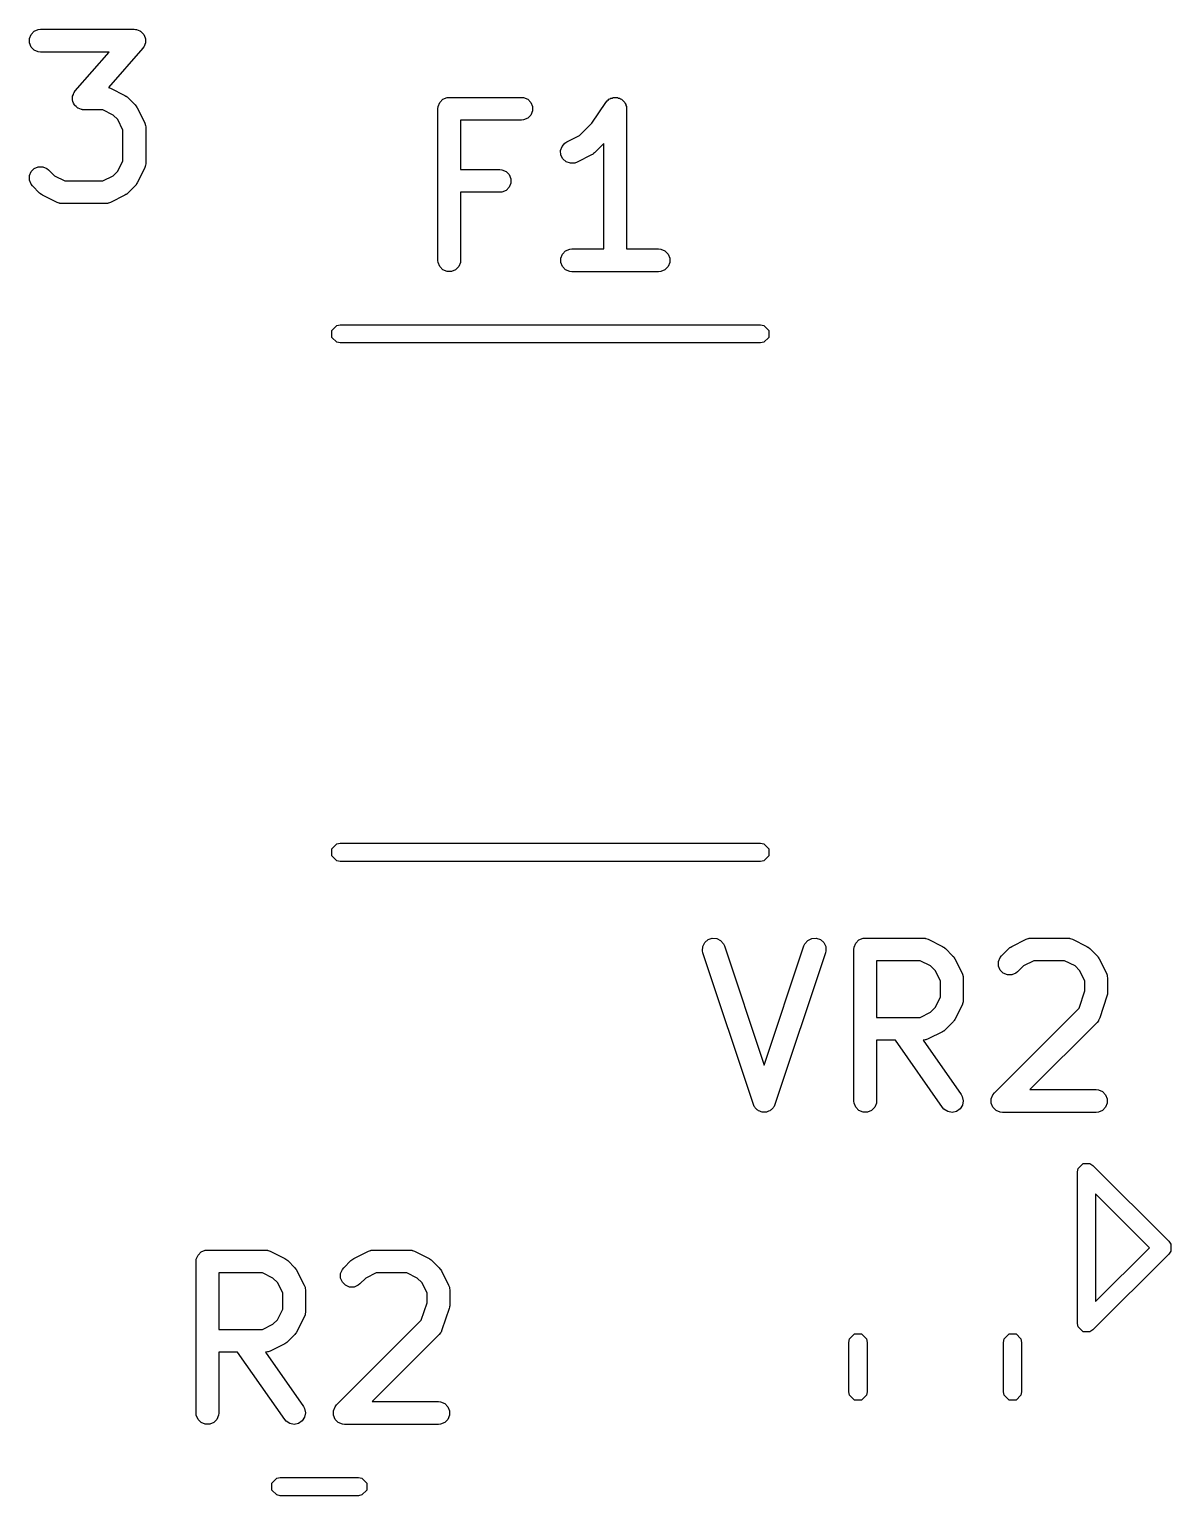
# Model space of a CAD drawing. Header units: inches. Extents: x 4.64 to 7.43, y -3.91 to -2.64.
# Drawn here: x 6.4747 to 6.7712, y -3.2744 to -2.8936 of the extents above; entities that cross this region are included whole.
import ezdxf

# ---------------------------------------------------------------- set-up
doc = ezdxf.new("R2010")
doc.units = ezdxf.units.IN
doc.header["$MEASUREMENT"] = 0
doc.layers.add('BLACK', color=250, linetype='CONTINUOUS')

msp = doc.modelspace()

# ---------------------------------------------------------------- linework, layer by layer
at = {"layer": 'BLACK', "linetype": 'CONTINUOUS'}
for p, q in [((6.47511, -2.8949), (6.47592, -2.89408)), ((6.47592, -2.89408), (6.47699, -2.89364)), ((6.47699, -2.89364), (6.47756, -2.89358)), ((6.47756, -2.89358), (6.50193, -2.89358)), ((6.50193, -2.89358), (6.50224, -2.89361)), ((6.50224, -2.89361), (6.50232, -2.89361)), ((6.50232, -2.89361), (6.50237, -2.89363)), ((6.50237, -2.89363), (6.50251, -2.89364)), ((6.50251, -2.89364), (6.50295, -2.89382)), ((6.50295, -2.89382), (6.50341, -2.89398)), ((6.50341, -2.89398), (6.50348, -2.89404)), ((6.50348, -2.89404), (6.50357, -2.89408)), ((6.50357, -2.89408), (6.50391, -2.89442)), ((6.47467, -2.89596), (6.47511, -2.8949)), ((6.47467, -2.89711), (6.47467, -2.89596)), ((6.47511, -2.89818), (6.47467, -2.89711)), ((6.50391, -2.89442), (6.50427, -2.89474)), ((6.50427, -2.89474), (6.50432, -2.89483)), ((6.50432, -2.89483), (6.50439, -2.8949)), ((6.50439, -2.8949), (6.50457, -2.89534)), ((6.50449, -2.89801), (6.50441, -2.89812)), ((6.50465, -2.89756), (6.50449, -2.89801)), ((6.50457, -2.89534), (6.50478, -2.89577)), ((6.50483, -2.89711), (6.50465, -2.89756)), ((6.50478, -2.89577), (6.50479, -2.89587)), ((6.50479, -2.89587), (6.50483, -2.89596)), ((6.50483, -2.89596), (6.50483, -2.89644)), ((6.50483, -2.89644), (6.50486, -2.89692)), ((6.50486, -2.89692), (6.50483, -2.89701)), ((6.50483, -2.89701), (6.50483, -2.89711)), ((6.47592, -2.89899), (6.47511, -2.89818)), ((6.47699, -2.89943), (6.47592, -2.89899)), ((6.47756, -2.89949), (6.47699, -2.89943)), ((6.49543, -2.89949), (6.47756, -2.89949)), ((6.48659, -2.90959), (6.49543, -2.89949)), ((6.50416, -2.89848), (6.49522, -2.90869)), ((6.50433, -2.89823), (6.50416, -2.89848)), ((6.50439, -2.89818), (6.50433, -2.89823)), ((6.50441, -2.89812), (6.50439, -2.89818)), ((6.49522, -2.90869), (6.49576, -2.90889)), ((6.49576, -2.90889), (6.4995, -2.91077)), ((6.48588, -2.91115), (6.48591, -2.91106)), ((6.48591, -2.91163), (6.48588, -2.91115)), ((6.48591, -2.91096), (6.4861, -2.91051)), ((6.48591, -2.91106), (6.48591, -2.91096)), ((6.48591, -2.91211), (6.48591, -2.91163)), ((6.48595, -2.9122), (6.48591, -2.91211)), ((6.48596, -2.9123), (6.48595, -2.9122)), ((6.48617, -2.91273), (6.48596, -2.9123)), ((6.4861, -2.91051), (6.48625, -2.91006)), ((6.48636, -2.91317), (6.48617, -2.91273)), ((6.48625, -2.91006), (6.48633, -2.90995)), ((6.48633, -2.90995), (6.48636, -2.90989)), ((6.48636, -2.90989), (6.48641, -2.90984)), ((6.48643, -2.91325), (6.48636, -2.91317)), ((6.48641, -2.90984), (6.48659, -2.90959)), ((6.48647, -2.91333), (6.48643, -2.91325)), ((6.4995, -2.91077), (6.49975, -2.91092)), ((6.49975, -2.91092), (6.49982, -2.91095)), ((6.49982, -2.91095), (6.49991, -2.91102)), ((6.49991, -2.91102), (6.49999, -2.91108)), ((6.49999, -2.91108), (6.50005, -2.91114)), ((6.50005, -2.91114), (6.50027, -2.91132)), ((6.50027, -2.91132), (6.50215, -2.9132)), ((6.50215, -2.9132), (6.50233, -2.91342)), ((6.58086, -2.91363), (6.5813, -2.91256)), ((6.5813, -2.91256), (6.58211, -2.91175)), ((6.58211, -2.91175), (6.58318, -2.91131)), ((6.58318, -2.91131), (6.58375, -2.91125)), ((6.58375, -2.91125), (6.6025, -2.91125)), ((6.6025, -2.91125), (6.60308, -2.91131)), ((6.60308, -2.91131), (6.60414, -2.91175)), ((6.60414, -2.91175), (6.60496, -2.91256)), ((6.60496, -2.91256), (6.6054, -2.91363)), ((6.62083, -2.91795), (6.62442, -2.91257)), ((6.62442, -2.91256), (6.62478, -2.91212)), ((6.62442, -2.91257), (6.62442, -2.91256)), ((6.62442, -2.91256), (6.62442, -2.91256)), ((6.62442, -2.91257), (6.62442, -2.91257)), ((6.62478, -2.91212), (6.62503, -2.91196)), ((6.62503, -2.91196), (6.62523, -2.91175)), ((6.62523, -2.91175), (6.6255, -2.91164)), ((6.6255, -2.91164), (6.62574, -2.91148)), ((6.62574, -2.91148), (6.62603, -2.91142)), ((6.62603, -2.91142), (6.6263, -2.91131)), ((6.6263, -2.91131), (6.62659, -2.91131)), ((6.62659, -2.91131), (6.62687, -2.91125)), ((6.62687, -2.91125), (6.62716, -2.91131)), ((6.62716, -2.91131), (6.62745, -2.91131)), ((6.62745, -2.91131), (6.62772, -2.91142)), ((6.62772, -2.91142), (6.628, -2.91148)), ((6.628, -2.91148), (6.62824, -2.91164)), ((6.62824, -2.91164), (6.62851, -2.91175)), ((6.62851, -2.91175), (6.62872, -2.91195)), ((6.62872, -2.91195), (6.62896, -2.91212)), ((6.62896, -2.91212), (6.62912, -2.91236)), ((6.62912, -2.91236), (6.62933, -2.91256)), ((6.62933, -2.91256), (6.62944, -2.91283)), ((6.62944, -2.91283), (6.6296, -2.91307)), ((6.6296, -2.91307), (6.62966, -2.91336)), ((6.48683, -2.91365), (6.48647, -2.91333)), ((6.48717, -2.91399), (6.48683, -2.91365)), ((6.48726, -2.91403), (6.48717, -2.91399)), ((6.48734, -2.91409), (6.48726, -2.91403)), ((6.48779, -2.91425), (6.48734, -2.91409)), ((6.48823, -2.91443), (6.48779, -2.91425)), ((6.48837, -2.91444), (6.48823, -2.91443)), ((6.48843, -2.91446), (6.48837, -2.91444)), ((6.48851, -2.91446), (6.48843, -2.91446)), ((6.48881, -2.91449), (6.48851, -2.91446)), ((6.49374, -2.91449), (6.48881, -2.91449)), ((6.49643, -2.91584), (6.49374, -2.91449)), ((6.49763, -2.91703), (6.49643, -2.91584)), ((6.49898, -2.91973), (6.49763, -2.91703)), ((6.50233, -2.91342), (6.50239, -2.91347)), ((6.50239, -2.91347), (6.50245, -2.91356)), ((6.50245, -2.91356), (6.50251, -2.91364)), ((6.50251, -2.91364), (6.50254, -2.91372)), ((6.50254, -2.91372), (6.5027, -2.91396)), ((6.5027, -2.91396), (6.50457, -2.91771)), ((6.5808, -2.91421), (6.58086, -2.91363)), ((6.5808, -2.95358), (6.5808, -2.91421)), ((6.60308, -2.9171), (6.6025, -2.91716)), ((6.60414, -2.91666), (6.60308, -2.9171)), ((6.60496, -2.91585), (6.60414, -2.91666)), ((6.6054, -2.91478), (6.60496, -2.91585)), ((6.6054, -2.91363), (6.6054, -2.91478)), ((6.62966, -2.91336), (6.62977, -2.91363)), ((6.62977, -2.91363), (6.62982, -2.9142)), ((6.62982, -2.9142), (6.62983, -2.9142)), ((6.62983, -2.9142), (6.62983, -2.9142)), ((6.62983, -2.9142), (6.62983, -2.91421)), ((6.62983, -2.91421), (6.62983, -2.95062)), ((6.49898, -2.92771), (6.49898, -2.91973)), ((6.50457, -2.91771), (6.50478, -2.91825)), ((6.50478, -2.91825), (6.50479, -2.91836)), ((6.50479, -2.91836), (6.50483, -2.91846)), ((6.50483, -2.91846), (6.50489, -2.91903)), ((6.50489, -2.91903), (6.50489, -2.92841)), ((6.6025, -2.91716), (6.58671, -2.91716)), ((6.58671, -2.91716), (6.58671, -2.93)), ((6.61762, -2.92115), (6.62083, -2.91795)), ((6.61269, -2.92508), (6.61306, -2.92399)), ((6.61306, -2.92399), (6.61381, -2.92312)), ((6.61381, -2.92312), (6.6143, -2.92281)), ((6.6143, -2.92281), (6.61762, -2.92115)), ((6.62392, -2.92321), (6.62146, -2.92567)), ((6.62392, -2.95062), (6.62392, -2.92321)), ((6.49763, -2.93041), (6.49898, -2.92771)), ((6.50489, -2.92841), (6.50483, -2.92898)), ((6.61278, -2.92623), (6.61269, -2.92508)), ((6.61329, -2.92726), (6.61278, -2.92623)), ((6.61416, -2.92802), (6.61329, -2.92726)), ((6.61525, -2.92838), (6.61416, -2.92802)), ((6.6164, -2.9283), (6.61525, -2.92838)), ((6.61694, -2.9281), (6.6164, -2.9283)), ((6.62069, -2.92622), (6.61694, -2.9281)), ((6.62094, -2.92606), (6.62069, -2.92622)), ((6.62101, -2.92603), (6.62094, -2.92606)), ((6.6211, -2.92597), (6.62101, -2.92603)), ((6.62118, -2.92591), (6.6211, -2.92597)), ((6.62124, -2.92585), (6.62118, -2.92591)), ((6.62146, -2.92567), (6.62124, -2.92585)), ((6.47467, -2.93158), (6.47511, -2.93052)), ((6.47467, -2.93273), (6.47467, -2.93158)), ((6.47511, -2.93052), (6.47592, -2.9297)), ((6.47592, -2.9297), (6.47699, -2.92926)), ((6.47699, -2.92926), (6.47814, -2.92926)), ((6.47814, -2.92926), (6.4792, -2.9297)), ((6.4792, -2.9297), (6.47965, -2.93007)), ((6.47965, -2.93007), (6.48119, -2.9316)), ((6.48119, -2.9316), (6.48388, -2.93295)), ((6.49374, -2.93295), (6.49643, -2.9316)), ((6.49643, -2.9316), (6.49763, -2.93041)), ((6.50457, -2.92973), (6.5027, -2.93348)), ((6.50478, -2.92919), (6.50457, -2.92973)), ((6.50479, -2.92908), (6.50478, -2.92919)), ((6.50483, -2.92898), (6.50479, -2.92908)), ((6.58671, -2.93), (6.59688, -2.93)), ((6.59688, -2.93), (6.59745, -2.93006)), ((6.59745, -2.93006), (6.59852, -2.9305)), ((6.59852, -2.9305), (6.59933, -2.93131)), ((6.59933, -2.93131), (6.59977, -2.93238)), ((6.47511, -2.9338), (6.47467, -2.93273)), ((6.47547, -2.93424), (6.47511, -2.9338)), ((6.47735, -2.93612), (6.47547, -2.93424)), ((6.47757, -2.93631), (6.47735, -2.93612)), ((6.48388, -2.93295), (6.49374, -2.93295)), ((6.50027, -2.93612), (6.50005, -2.93631)), ((6.50215, -2.93424), (6.50027, -2.93612)), ((6.50233, -2.93402), (6.50215, -2.93424)), ((6.50239, -2.93397), (6.50233, -2.93402)), ((6.50245, -2.93388), (6.50239, -2.93397)), ((6.50251, -2.9338), (6.50245, -2.93388)), ((6.50254, -2.93373), (6.50251, -2.9338)), ((6.5027, -2.93348), (6.50254, -2.93373)), ((6.59688, -2.93591), (6.58671, -2.93591)), ((6.58671, -2.93591), (6.58671, -2.95358)), ((6.59745, -2.93585), (6.59688, -2.93591)), ((6.59852, -2.93541), (6.59745, -2.93585)), ((6.59933, -2.93459), (6.59852, -2.93541)), ((6.59977, -2.93353), (6.59933, -2.93459)), ((6.59977, -2.93238), (6.59977, -2.93353)), ((6.47763, -2.93636), (6.47757, -2.93631)), ((6.47771, -2.93642), (6.47763, -2.93636)), ((6.4778, -2.93649), (6.47771, -2.93642)), ((6.47787, -2.93652), (6.4778, -2.93649)), ((6.47812, -2.93667), (6.47787, -2.93652)), ((6.48187, -2.93855), (6.47812, -2.93667)), ((6.48241, -2.93875), (6.48187, -2.93855)), ((6.48251, -2.93876), (6.48241, -2.93875)), ((6.48261, -2.9388), (6.48251, -2.93876)), ((6.48319, -2.93886), (6.48261, -2.9388)), ((6.49443, -2.93886), (6.48319, -2.93886)), ((6.49501, -2.9388), (6.49443, -2.93886)), ((6.49511, -2.93876), (6.49501, -2.9388)), ((6.49521, -2.93875), (6.49511, -2.93876)), ((6.49576, -2.93855), (6.49521, -2.93875)), ((6.4995, -2.93667), (6.49576, -2.93855)), ((6.49975, -2.93652), (6.4995, -2.93667)), ((6.49982, -2.93649), (6.49975, -2.93652)), ((6.49991, -2.93642), (6.49982, -2.93649)), ((6.49999, -2.93636), (6.49991, -2.93642)), ((6.50005, -2.93631), (6.49999, -2.93636)), ((6.61317, -2.95194), (6.61398, -2.95112)), ((6.61398, -2.95112), (6.61505, -2.95068)), ((6.61505, -2.95068), (6.61562, -2.95062)), ((6.61562, -2.95062), (6.62392, -2.95062)), ((6.62983, -2.95062), (6.63812, -2.95062)), ((6.63812, -2.95062), (6.6387, -2.95068)), ((6.6387, -2.95068), (6.63976, -2.95112)), ((6.63976, -2.95112), (6.64058, -2.95194)), ((6.58086, -2.95415), (6.5808, -2.95358)), ((6.5813, -2.95522), (6.58086, -2.95415)), ((6.58665, -2.95415), (6.58621, -2.95522)), ((6.58671, -2.95358), (6.58665, -2.95415)), ((6.61273, -2.953), (6.61317, -2.95194)), ((6.61273, -2.95415), (6.61273, -2.953)), ((6.61317, -2.95522), (6.61273, -2.95415)), ((6.64058, -2.95194), (6.64102, -2.953)), ((6.64102, -2.95415), (6.64058, -2.95522)), ((6.64102, -2.953), (6.64102, -2.95415)), ((6.58211, -2.95603), (6.5813, -2.95522)), ((6.58318, -2.95647), (6.58211, -2.95603)), ((6.58433, -2.95647), (6.58318, -2.95647)), ((6.58539, -2.95603), (6.58433, -2.95647)), ((6.58621, -2.95522), (6.58539, -2.95603)), ((6.61398, -2.95603), (6.61317, -2.95522)), ((6.61505, -2.95647), (6.61398, -2.95603)), ((6.61562, -2.95653), (6.61505, -2.95647)), ((6.63812, -2.95653), (6.61562, -2.95653)), ((6.6387, -2.95647), (6.63812, -2.95653)), ((6.63976, -2.95603), (6.6387, -2.95647)), ((6.64058, -2.95522), (6.63976, -2.95603)), ((6.55452, -2.97049), (6.55542, -2.97031)), ((6.55542, -2.97031), (6.66458, -2.97031)), ((6.66458, -2.97031), (6.66548, -2.97049)), ((6.55324, -2.97177), (6.55452, -2.97049)), ((6.55324, -2.97358), (6.55324, -2.97177)), ((6.55452, -2.97486), (6.55324, -2.97358)), ((6.66548, -2.97049), (6.66676, -2.97177)), ((6.66676, -2.97358), (6.66548, -2.97486)), ((6.66676, -2.97177), (6.66676, -2.97358)), ((6.55542, -2.97504), (6.55452, -2.97486)), ((6.66458, -2.97504), (6.55542, -2.97504)), ((6.66548, -2.97486), (6.66458, -2.97504)), ((6.55324, -3.10642), (6.55452, -3.10514)), ((6.55324, -3.10823), (6.55324, -3.10642)), ((6.55452, -3.10514), (6.55542, -3.10496)), ((6.55542, -3.10496), (6.66458, -3.10496)), ((6.66458, -3.10496), (6.66548, -3.10514)), ((6.66548, -3.10514), (6.66676, -3.10642)), ((6.66676, -3.10642), (6.66676, -3.10823)), ((6.55452, -3.10951), (6.55324, -3.10823)), ((6.55542, -3.10969), (6.55452, -3.10951)), ((6.66458, -3.10969), (6.55542, -3.10969)), ((6.66548, -3.10951), (6.66458, -3.10969)), ((6.66676, -3.10823), (6.66548, -3.10951)), ((6.65011, -3.13073), (6.65098, -3.12997)), ((6.65098, -3.12997), (6.65207, -3.12961)), ((6.65207, -3.12961), (6.65322, -3.12969)), ((6.65322, -3.12969), (6.65425, -3.1302)), ((6.65425, -3.1302), (6.65501, -3.13107)), ((6.67613, -3.13107), (6.67688, -3.1302)), ((6.67688, -3.1302), (6.67791, -3.12969)), ((6.67791, -3.12969), (6.67906, -3.12961)), ((6.67906, -3.12961), (6.68015, -3.12997)), ((6.68015, -3.12997), (6.68102, -3.13073)), ((6.68936, -3.1309), (6.69017, -3.13008)), ((6.69017, -3.13008), (6.69124, -3.12964)), ((6.69124, -3.12964), (6.69181, -3.12958)), ((6.69181, -3.12958), (6.70681, -3.12958)), ((6.70681, -3.12958), (6.70739, -3.12964)), ((6.70739, -3.12964), (6.70749, -3.12968)), ((6.70749, -3.12968), (6.70759, -3.12969)), ((6.70759, -3.12969), (6.70813, -3.1299)), ((6.70813, -3.1299), (6.71188, -3.13177)), ((6.72986, -3.13177), (6.73361, -3.1299)), ((6.73361, -3.1299), (6.73415, -3.12969)), ((6.73415, -3.12969), (6.73426, -3.12968)), ((6.73426, -3.12968), (6.73436, -3.12964)), ((6.73436, -3.12964), (6.73493, -3.12958)), ((6.73493, -3.12958), (6.74431, -3.12958)), ((6.74431, -3.12958), (6.74488, -3.12964)), ((6.74488, -3.12964), (6.74498, -3.12968)), ((6.74498, -3.12968), (6.74509, -3.12969)), ((6.74509, -3.12969), (6.74563, -3.1299)), ((6.74563, -3.1299), (6.74938, -3.13177)), ((6.64951, -3.13291), (6.6496, -3.13176)), ((6.64964, -3.13347), (6.64951, -3.13291)), ((6.6496, -3.13176), (6.65011, -3.13073)), ((6.66277, -3.17284), (6.64964, -3.13347)), ((6.65501, -3.13107), (6.65525, -3.1316)), ((6.65525, -3.1316), (6.66557, -3.16257)), ((6.66557, -3.16257), (6.67589, -3.1316)), ((6.68149, -3.13347), (6.66837, -3.17284)), ((6.67589, -3.1316), (6.67613, -3.13107)), ((6.68102, -3.13073), (6.68154, -3.13176)), ((6.68162, -3.13291), (6.68149, -3.13347)), ((6.68154, -3.13176), (6.68162, -3.13291)), ((6.68886, -3.13254), (6.68892, -3.13196)), ((6.68886, -3.17191), (6.68886, -3.13254)), ((6.68892, -3.13196), (6.68936, -3.1309)), ((6.71188, -3.13177), (6.71213, -3.13193)), ((6.71213, -3.13193), (6.7122, -3.13196)), ((6.7122, -3.13196), (6.71228, -3.13202)), ((6.71228, -3.13202), (6.71237, -3.13208)), ((6.71237, -3.13208), (6.71242, -3.13214)), ((6.71242, -3.13214), (6.71265, -3.13232)), ((6.71265, -3.13232), (6.71452, -3.1342)), ((6.71452, -3.1342), (6.71471, -3.13442)), ((6.72685, -3.13465), (6.72722, -3.1342)), ((6.72722, -3.1342), (6.7291, -3.13232)), ((6.7291, -3.13232), (6.72932, -3.13214)), ((6.72932, -3.13214), (6.72937, -3.13208)), ((6.72937, -3.13208), (6.72946, -3.13202)), ((6.72946, -3.13202), (6.72954, -3.13196)), ((6.72954, -3.13196), (6.72962, -3.13193)), ((6.72962, -3.13193), (6.72986, -3.13177)), ((6.74938, -3.13177), (6.74963, -3.13193)), ((6.74963, -3.13193), (6.7497, -3.13196)), ((6.7497, -3.13196), (6.74978, -3.13202)), ((6.74978, -3.13202), (6.74987, -3.13208)), ((6.74987, -3.13208), (6.74992, -3.13214)), ((6.74992, -3.13214), (6.75014, -3.13232)), ((6.75014, -3.13232), (6.75202, -3.1342)), ((6.75202, -3.1342), (6.75221, -3.13442)), ((6.70612, -3.13549), (6.69477, -3.13549)), ((6.69477, -3.13549), (6.69477, -3.15021)), ((6.70881, -3.13684), (6.70612, -3.13549)), ((6.71001, -3.13803), (6.70881, -3.13684)), ((6.71471, -3.13442), (6.71477, -3.13448)), ((6.71477, -3.13448), (6.71483, -3.13456)), ((6.71483, -3.13456), (6.71489, -3.13465)), ((6.71489, -3.13465), (6.71492, -3.13472)), ((6.71492, -3.13472), (6.71508, -3.13497)), ((6.71508, -3.13497), (6.71695, -3.13871)), ((6.72641, -3.13571), (6.72685, -3.13465)), ((6.72641, -3.13686), (6.72641, -3.13571)), ((6.72685, -3.13793), (6.72641, -3.13686)), ((6.72767, -3.13874), (6.72685, -3.13793)), ((6.73293, -3.13684), (6.7314, -3.13837)), ((6.73563, -3.13549), (6.73293, -3.13684)), ((6.74361, -3.13549), (6.73563, -3.13549)), ((6.74631, -3.13684), (6.74361, -3.13549)), ((6.7475, -3.13803), (6.74631, -3.13684)), ((6.75221, -3.13442), (6.75226, -3.13448)), ((6.75226, -3.13448), (6.75232, -3.13456)), ((6.75232, -3.13456), (6.75239, -3.13465)), ((6.75239, -3.13465), (6.75242, -3.13472)), ((6.75242, -3.13472), (6.75257, -3.13497)), ((6.75257, -3.13497), (6.75445, -3.13871)), ((6.71136, -3.14073), (6.71001, -3.13803)), ((6.71136, -3.14496), (6.71136, -3.14073)), ((6.71695, -3.13871), (6.71716, -3.13926)), ((6.71716, -3.13926), (6.71717, -3.13936)), ((6.71717, -3.13936), (6.71721, -3.13946)), ((6.71721, -3.13946), (6.71726, -3.14004)), ((6.71726, -3.14004), (6.71726, -3.14566)), ((6.72873, -3.13918), (6.72767, -3.13874)), ((6.72989, -3.13918), (6.72873, -3.13918)), ((6.73095, -3.13874), (6.72989, -3.13918)), ((6.7314, -3.13837), (6.73095, -3.13874)), ((6.74885, -3.14073), (6.7475, -3.13803)), ((6.74885, -3.14331), (6.74885, -3.14073)), ((6.75445, -3.13871), (6.75465, -3.13926)), ((6.75465, -3.13926), (6.75466, -3.13936)), ((6.75466, -3.13936), (6.7547, -3.13946)), ((6.7547, -3.13946), (6.75476, -3.14004)), ((6.75476, -3.14004), (6.75476, -3.14378)), ((6.71001, -3.14766), (6.71136, -3.14496)), ((6.74735, -3.14781), (6.74885, -3.14331)), ((6.75461, -3.14472), (6.75273, -3.15034)), ((6.75467, -3.14443), (6.75461, -3.14472)), ((6.7547, -3.14436), (6.75467, -3.14443)), ((6.75471, -3.14426), (6.7547, -3.14436)), ((6.75474, -3.14415), (6.75471, -3.14426)), ((6.75476, -3.14378), (6.75473, -3.14408)), ((6.75473, -3.14408), (6.75474, -3.14415)), ((6.70612, -3.15021), (6.70881, -3.14886)), ((6.70881, -3.14886), (6.71001, -3.14766)), ((6.71695, -3.14698), (6.71508, -3.15073)), ((6.71716, -3.14644), (6.71695, -3.14698)), ((6.71717, -3.14633), (6.71716, -3.14644)), ((6.71721, -3.14624), (6.71717, -3.14633)), ((6.71726, -3.14566), (6.71721, -3.14624)), ((6.72535, -3.16982), (6.74735, -3.14781)), ((6.69477, -3.15021), (6.70612, -3.15021)), ((6.71452, -3.1515), (6.71265, -3.15337)), ((6.71471, -3.15127), (6.71452, -3.1515)), ((6.71477, -3.15122), (6.71471, -3.15127)), ((6.71483, -3.15113), (6.71477, -3.15122)), ((6.71489, -3.15105), (6.71483, -3.15113)), ((6.71492, -3.15098), (6.71489, -3.15105)), ((6.71508, -3.15073), (6.71492, -3.15098)), ((6.75202, -3.1515), (6.73456, -3.16895)), ((6.75239, -3.15105), (6.75202, -3.1515)), ((6.75243, -3.15095), (6.75239, -3.15105)), ((6.7525, -3.15087), (6.75243, -3.15095)), ((6.75273, -3.15034), (6.7525, -3.15087)), ((6.69965, -3.15611), (6.69477, -3.15611)), ((6.69477, -3.15611), (6.69477, -3.17191)), ((6.71189, -3.1736), (6.69965, -3.15611)), ((6.70739, -3.15605), (6.70686, -3.15611)), ((6.70686, -3.15611), (6.71673, -3.17021)), ((6.70749, -3.15601), (6.70739, -3.15605)), ((6.70759, -3.15601), (6.70749, -3.15601)), ((6.70813, -3.1558), (6.70759, -3.15601)), ((6.71188, -3.15392), (6.70813, -3.1558)), ((6.71213, -3.15377), (6.71188, -3.15392)), ((6.7122, -3.15374), (6.71213, -3.15377)), ((6.71228, -3.15367), (6.7122, -3.15374)), ((6.71237, -3.15362), (6.71228, -3.15367)), ((6.71242, -3.15356), (6.71237, -3.15362)), ((6.71265, -3.15337), (6.71242, -3.15356)), ((6.68892, -3.17248), (6.68886, -3.17191)), ((6.69477, -3.17191), (6.69471, -3.17248)), ((6.71673, -3.17021), (6.71701, -3.17072)), ((6.71701, -3.17072), (6.71726, -3.17184)), ((6.71726, -3.17184), (6.71706, -3.17298)), ((6.72454, -3.17133), (6.72498, -3.17027)), ((6.72454, -3.17248), (6.72454, -3.17133)), ((6.72498, -3.17027), (6.72535, -3.16982)), ((6.73456, -3.16895), (6.75181, -3.16895)), ((6.75181, -3.16895), (6.75238, -3.16901)), ((6.75238, -3.16901), (6.75345, -3.16945)), ((6.75345, -3.16945), (6.75426, -3.17027)), ((6.75426, -3.17027), (6.7547, -3.17133)), ((6.7547, -3.17133), (6.7547, -3.17248)), ((6.663, -3.17337), (6.66277, -3.17284)), ((6.66314, -3.17353), (6.663, -3.17337)), ((6.66323, -3.17372), (6.66314, -3.17353)), ((6.66351, -3.17396), (6.66323, -3.17372)), ((6.66376, -3.17424), (6.66351, -3.17396)), ((6.66395, -3.17433), (6.66376, -3.17424)), ((6.6641, -3.17447), (6.66395, -3.17433)), ((6.66446, -3.17459), (6.6641, -3.17447)), ((6.66479, -3.17475), (6.66446, -3.17459)), ((6.665, -3.17477), (6.66479, -3.17475)), ((6.6652, -3.17484), (6.665, -3.17477)), ((6.66557, -3.17481), (6.6652, -3.17484)), ((6.66594, -3.17484), (6.66557, -3.17481)), ((6.66614, -3.17477), (6.66594, -3.17484)), ((6.66635, -3.17475), (6.66614, -3.17477)), ((6.66668, -3.17459), (6.66635, -3.17475)), ((6.66703, -3.17447), (6.66668, -3.17459)), ((6.66719, -3.17433), (6.66703, -3.17447)), ((6.66738, -3.17424), (6.66719, -3.17433)), ((6.66762, -3.17396), (6.66738, -3.17424)), ((6.6679, -3.17372), (6.66762, -3.17396)), ((6.66799, -3.17353), (6.6679, -3.17372)), ((6.66813, -3.17337), (6.66799, -3.17353)), ((6.66837, -3.17284), (6.66813, -3.17337)), ((6.68936, -3.17355), (6.68892, -3.17248)), ((6.69017, -3.17436), (6.68936, -3.17355)), ((6.69124, -3.1748), (6.69017, -3.17436)), ((6.69239, -3.1748), (6.69124, -3.1748)), ((6.69345, -3.17436), (6.69239, -3.1748)), ((6.69427, -3.17355), (6.69345, -3.17436)), ((6.69471, -3.17248), (6.69427, -3.17355)), ((6.71227, -3.17404), (6.71189, -3.1736)), ((6.71324, -3.17466), (6.71227, -3.17404)), ((6.71438, -3.17486), (6.71324, -3.17466)), ((6.7155, -3.17461), (6.71438, -3.17486)), ((6.71644, -3.17395), (6.7155, -3.17461)), ((6.71706, -3.17298), (6.71644, -3.17395)), ((6.72498, -3.17355), (6.72454, -3.17248)), ((6.72579, -3.17436), (6.72498, -3.17355)), ((6.72686, -3.1748), (6.72579, -3.17436)), ((6.72743, -3.17486), (6.72686, -3.1748)), ((6.75181, -3.17486), (6.72743, -3.17486)), ((6.75238, -3.1748), (6.75181, -3.17486)), ((6.75345, -3.17436), (6.75238, -3.1748)), ((6.75426, -3.17355), (6.75345, -3.17436)), ((6.7547, -3.17248), (6.75426, -3.17355)), ((6.74693, -3.19031), (6.74711, -3.18941)), ((6.74693, -3.22969), (6.74693, -3.19031)), ((6.74711, -3.18941), (6.74839, -3.18813)), ((6.74839, -3.18813), (6.7502, -3.18813)), ((6.7502, -3.18813), (6.75096, -3.18864)), ((6.75096, -3.18864), (6.77065, -3.20833)), ((6.76564, -3.21), (6.75165, -3.19602)), ((6.75165, -3.19602), (6.75165, -3.22398)), ((6.75165, -3.22398), (6.76564, -3.21)), ((6.77065, -3.20833), (6.77116, -3.2091)), ((6.77116, -3.2091), (6.77116, -3.2109)), ((6.51799, -3.21358), (6.51805, -3.213)), ((6.51799, -3.25295), (6.51799, -3.21358)), ((6.51805, -3.213), (6.51849, -3.21194)), ((6.51849, -3.21194), (6.5193, -3.21112)), ((6.5193, -3.21112), (6.52037, -3.21068)), ((6.52037, -3.21068), (6.52094, -3.21062)), ((6.52094, -3.21062), (6.53594, -3.21062)), ((6.53594, -3.21062), (6.53652, -3.21068)), ((6.53652, -3.21068), (6.53661, -3.21072)), ((6.53661, -3.21072), (6.53672, -3.21073)), ((6.53672, -3.21073), (6.53726, -3.21093)), ((6.53726, -3.21093), (6.54101, -3.21281)), ((6.54101, -3.21281), (6.54126, -3.21297)), ((6.54126, -3.21297), (6.54133, -3.213)), ((6.54133, -3.213), (6.54141, -3.21306)), ((6.54141, -3.21306), (6.5415, -3.21312)), ((6.5415, -3.21312), (6.54155, -3.21318)), ((6.54155, -3.21318), (6.54178, -3.21336)), ((6.54178, -3.21336), (6.54365, -3.21524)), ((6.55635, -3.21524), (6.55822, -3.21336)), ((6.55822, -3.21336), (6.55845, -3.21318)), ((6.55845, -3.21318), (6.5585, -3.21312)), ((6.5585, -3.21312), (6.55859, -3.21306)), ((6.55859, -3.21306), (6.55867, -3.213)), ((6.55867, -3.213), (6.55874, -3.21297)), ((6.55874, -3.21297), (6.55899, -3.21281)), ((6.55899, -3.21281), (6.56274, -3.21093)), ((6.56274, -3.21093), (6.56328, -3.21073)), ((6.56328, -3.21073), (6.56339, -3.21072)), ((6.56339, -3.21072), (6.56348, -3.21068)), ((6.56348, -3.21068), (6.56406, -3.21062)), ((6.56406, -3.21062), (6.57343, -3.21062)), ((6.57343, -3.21062), (6.57401, -3.21068)), ((6.57401, -3.21068), (6.57411, -3.21072)), ((6.57411, -3.21072), (6.57421, -3.21073)), ((6.57421, -3.21073), (6.57476, -3.21093)), ((6.57476, -3.21093), (6.5785, -3.21281)), ((6.5785, -3.21281), (6.57875, -3.21297)), ((6.57875, -3.21297), (6.57882, -3.213)), ((6.57882, -3.213), (6.57891, -3.21306)), ((6.57891, -3.21306), (6.57899, -3.21312)), ((6.57899, -3.21312), (6.57905, -3.21318)), ((6.57905, -3.21318), (6.57927, -3.21336)), ((6.57927, -3.21336), (6.58115, -3.21524)), ((6.77065, -3.21167), (6.75096, -3.23136)), ((6.77116, -3.2109), (6.77065, -3.21167)), ((6.53524, -3.21653), (6.52389, -3.21653)), ((6.52389, -3.21653), (6.52389, -3.23125)), ((6.53794, -3.21788), (6.53524, -3.21653)), ((6.53914, -3.21907), (6.53794, -3.21788)), ((6.54365, -3.21524), (6.54384, -3.21546)), ((6.54384, -3.21546), (6.5439, -3.21551)), ((6.5439, -3.21551), (6.54395, -3.2156)), ((6.54395, -3.2156), (6.54402, -3.21568)), ((6.54402, -3.21568), (6.54405, -3.21576)), ((6.54405, -3.21576), (6.5442, -3.216)), ((6.5442, -3.216), (6.54608, -3.21975)), ((6.55554, -3.21675), (6.55598, -3.21568)), ((6.55554, -3.2179), (6.55554, -3.21675)), ((6.55598, -3.21897), (6.55554, -3.2179)), ((6.55598, -3.21568), (6.55635, -3.21524)), ((6.56206, -3.21788), (6.56052, -3.21941)), ((6.56476, -3.21653), (6.56206, -3.21788)), ((6.57274, -3.21653), (6.56476, -3.21653)), ((6.57543, -3.21788), (6.57274, -3.21653)), ((6.57663, -3.21907), (6.57543, -3.21788)), ((6.58115, -3.21524), (6.58133, -3.21546)), ((6.58133, -3.21546), (6.58139, -3.21551)), ((6.58139, -3.21551), (6.58145, -3.2156)), ((6.58145, -3.2156), (6.58151, -3.21568)), ((6.58151, -3.21568), (6.58154, -3.21576)), ((6.58154, -3.21576), (6.5817, -3.216)), ((6.5817, -3.216), (6.58357, -3.21975)), ((6.54049, -3.22177), (6.53914, -3.21907)), ((6.54049, -3.226), (6.54049, -3.22177)), ((6.54608, -3.21975), (6.54629, -3.22029)), ((6.54629, -3.22029), (6.54629, -3.2204)), ((6.54629, -3.2204), (6.54633, -3.2205)), ((6.54633, -3.2205), (6.54639, -3.22107)), ((6.54639, -3.22107), (6.54639, -3.2267)), ((6.5568, -3.21978), (6.55598, -3.21897)), ((6.55786, -3.22022), (6.5568, -3.21978)), ((6.55901, -3.22022), (6.55786, -3.22022)), ((6.56008, -3.21978), (6.55901, -3.22022)), ((6.56052, -3.21941), (6.56008, -3.21978)), ((6.57798, -3.22177), (6.57663, -3.21907)), ((6.57798, -3.22435), (6.57798, -3.22177)), ((6.58357, -3.21975), (6.58378, -3.22029)), ((6.58378, -3.22029), (6.58379, -3.2204)), ((6.58379, -3.2204), (6.58383, -3.2205)), ((6.58383, -3.2205), (6.58389, -3.22107)), ((6.58389, -3.22107), (6.58389, -3.22482)), ((6.57648, -3.22885), (6.57798, -3.22435)), ((6.5838, -3.22547), (6.58373, -3.22576)), ((6.58383, -3.2254), (6.5838, -3.22547)), ((6.58384, -3.2253), (6.58383, -3.2254)), ((6.58386, -3.22519), (6.58384, -3.2253)), ((6.58389, -3.22482), (6.58386, -3.22512)), ((6.58386, -3.22512), (6.58386, -3.22519)), ((6.53794, -3.2299), (6.53914, -3.2287)), ((6.53914, -3.2287), (6.54049, -3.226)), ((6.54608, -3.22802), (6.5442, -3.23177)), ((6.54629, -3.22748), (6.54608, -3.22802)), ((6.54633, -3.22727), (6.54629, -3.22737)), ((6.54629, -3.22737), (6.54629, -3.22748)), ((6.54639, -3.2267), (6.54633, -3.22727)), ((6.55447, -3.25086), (6.57648, -3.22885)), ((6.58373, -3.22576), (6.58186, -3.23138)), ((6.52389, -3.23125), (6.53524, -3.23125)), ((6.53524, -3.23125), (6.53794, -3.2299)), ((6.54365, -3.23254), (6.54178, -3.23441)), ((6.54384, -3.23231), (6.54365, -3.23254)), ((6.5439, -3.23226), (6.54384, -3.23231)), ((6.54395, -3.23217), (6.5439, -3.23226)), ((6.54402, -3.23209), (6.54395, -3.23217)), ((6.54405, -3.23202), (6.54402, -3.23209)), ((6.5442, -3.23177), (6.54405, -3.23202)), ((6.58115, -3.23254), (6.56369, -3.24999)), ((6.58151, -3.23209), (6.58115, -3.23254)), ((6.58155, -3.23199), (6.58151, -3.23209)), ((6.58162, -3.23191), (6.58155, -3.23199)), ((6.58186, -3.23138), (6.58162, -3.23191)), ((6.68774, -3.23369), (6.68902, -3.23241)), ((6.68902, -3.23241), (6.69083, -3.23241)), ((6.69083, -3.23241), (6.6921, -3.23369)), ((6.7279, -3.23369), (6.72917, -3.23241)), ((6.72917, -3.23241), (6.73098, -3.23241)), ((6.73098, -3.23241), (6.73226, -3.23369)), ((6.74711, -3.23059), (6.74693, -3.22969)), ((6.74839, -3.23187), (6.74711, -3.23059)), ((6.7502, -3.23187), (6.74839, -3.23187)), ((6.75096, -3.23136), (6.7502, -3.23187)), ((6.53726, -3.23684), (6.53672, -3.23705)), ((6.54101, -3.23496), (6.53726, -3.23684)), ((6.54126, -3.23481), (6.54101, -3.23496)), ((6.54133, -3.23478), (6.54126, -3.23481)), ((6.54141, -3.23471), (6.54133, -3.23478)), ((6.5415, -3.23466), (6.54141, -3.23471)), ((6.54155, -3.2346), (6.5415, -3.23466)), ((6.54178, -3.23441), (6.54155, -3.2346)), ((6.68756, -3.23459), (6.68774, -3.23369)), ((6.68756, -3.24741), (6.68756, -3.23459)), ((6.6921, -3.23369), (6.69228, -3.23459)), ((6.69228, -3.23459), (6.69228, -3.24741)), ((6.72772, -3.23459), (6.7279, -3.23369)), ((6.72772, -3.24741), (6.72772, -3.23459)), ((6.73226, -3.23369), (6.73244, -3.23459)), ((6.73244, -3.23459), (6.73244, -3.24741)), ((6.52878, -3.23715), (6.52389, -3.23715)), ((6.52389, -3.23715), (6.52389, -3.25295)), ((6.54102, -3.25464), (6.52878, -3.23715)), ((6.53652, -3.23709), (6.53598, -3.23715)), ((6.53598, -3.23715), (6.54586, -3.25125)), ((6.53661, -3.23705), (6.53652, -3.23709)), ((6.53672, -3.23705), (6.53661, -3.23705)), ((6.68774, -3.24831), (6.68756, -3.24741)), ((6.68902, -3.24959), (6.68774, -3.24831)), ((6.6921, -3.24831), (6.69083, -3.24959)), ((6.69228, -3.24741), (6.6921, -3.24831)), ((6.7279, -3.24831), (6.72772, -3.24741)), ((6.72917, -3.24959), (6.7279, -3.24831)), ((6.73226, -3.24831), (6.73098, -3.24959)), ((6.73244, -3.24741), (6.73226, -3.24831)), ((6.54586, -3.25125), (6.54614, -3.25176)), ((6.54614, -3.25176), (6.54639, -3.25288)), ((6.55367, -3.25237), (6.55411, -3.25131)), ((6.55411, -3.25131), (6.55447, -3.25086)), ((6.56369, -3.24999), (6.58093, -3.24999)), ((6.58093, -3.24999), (6.58151, -3.25005)), ((6.58151, -3.25005), (6.58257, -3.25049)), ((6.58257, -3.25049), (6.58339, -3.25131)), ((6.58339, -3.25131), (6.58383, -3.25237)), ((6.69083, -3.24959), (6.68902, -3.24959)), ((6.73098, -3.24959), (6.72917, -3.24959)), ((6.51805, -3.25352), (6.51799, -3.25295)), ((6.51849, -3.25459), (6.51805, -3.25352)), ((6.5193, -3.2554), (6.51849, -3.25459)), ((6.52037, -3.25584), (6.5193, -3.2554)), ((6.52152, -3.25584), (6.52037, -3.25584)), ((6.52258, -3.2554), (6.52152, -3.25584)), ((6.5234, -3.25459), (6.52258, -3.2554)), ((6.52384, -3.25352), (6.5234, -3.25459)), ((6.52389, -3.25295), (6.52384, -3.25352)), ((6.5414, -3.25508), (6.54102, -3.25464)), ((6.54237, -3.2557), (6.5414, -3.25508)), ((6.5435, -3.2559), (6.54237, -3.2557)), ((6.54463, -3.25565), (6.5435, -3.2559)), ((6.54557, -3.25499), (6.54463, -3.25565)), ((6.54619, -3.25402), (6.54557, -3.25499)), ((6.54639, -3.25288), (6.54619, -3.25402)), ((6.55367, -3.25352), (6.55367, -3.25237)), ((6.55411, -3.25459), (6.55367, -3.25352)), ((6.55492, -3.2554), (6.55411, -3.25459)), ((6.55599, -3.25584), (6.55492, -3.2554)), ((6.55656, -3.2559), (6.55599, -3.25584)), ((6.58093, -3.2559), (6.55656, -3.2559)), ((6.58151, -3.25584), (6.58093, -3.2559)), ((6.58257, -3.2554), (6.58151, -3.25584)), ((6.58339, -3.25459), (6.58257, -3.2554)), ((6.58383, -3.25352), (6.58339, -3.25459)), ((6.58383, -3.25237), (6.58383, -3.25352)), ((6.53764, -3.27114), (6.53892, -3.26986)), ((6.53764, -3.27295), (6.53764, -3.27114)), ((6.53892, -3.26986), (6.53982, -3.26969)), ((6.53982, -3.26969), (6.56018, -3.26969)), ((6.56018, -3.26969), (6.56108, -3.26986)), ((6.56108, -3.26986), (6.56236, -3.27114)), ((6.56236, -3.27114), (6.56236, -3.27295)), ((6.53892, -3.27423), (6.53764, -3.27295)), ((6.53982, -3.27441), (6.53892, -3.27423)), ((6.56018, -3.27441), (6.53982, -3.27441)), ((6.56108, -3.27423), (6.56018, -3.27441)), ((6.56236, -3.27295), (6.56108, -3.27423))]:
    msp.add_line(p, q, dxfattribs=at)

doc.saveas('drawing.dxf')
